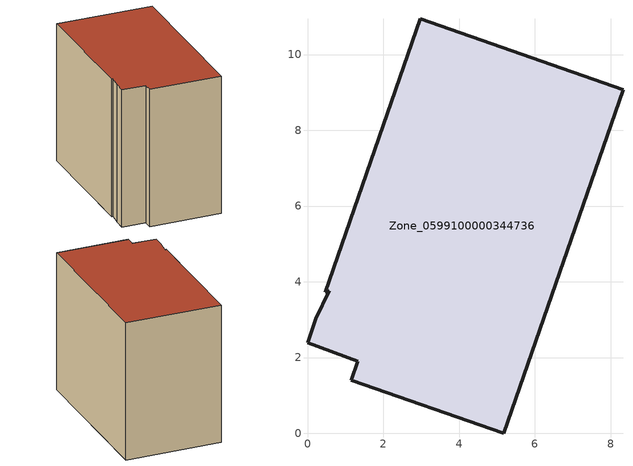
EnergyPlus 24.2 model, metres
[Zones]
Zone_0599100000344736
 floor ground (C_G): 0,2.38 0.22,3.02 0.58,3.76 0.47,3.73 2.98,10.94 8.33,9.07 5.18,0 1.15,1.4 1.32,1.9 z0
 wall outside (C_F): 8.33,9.07 2.98,10.94 0.47,3.73 0.58,3.76 0.22,3.02 0,2.38 1.32,1.9 1.15,1.4 5.18,0 8.33,9.07 z0:8.32
 roof outside (C_R): 0.22,3.02 0,2.38 1.32,1.9 1.15,1.4 5.18,0 8.33,9.07 2.98,10.94 0.47,3.73 0.58,3.76 z8.32
[BUILDING]
Pand.0599100000344736: North Axis=0; Terrain=City; Loads Convergence Tolerance Value=0.04; Temperature Convergence Tolerance Value=0.4; Solar Distribution=FullExterior; Maximum Number of Warmup Days=25; Minimum Number of Warmup Days=1
[Site:Location]
Rotterdam.The.Hague.AP_ZH_NLD Design_Conditions: Latitude=51.96; Longitude=4.45; Time Zone=1; Elevation=-4.5
[SITE:GROUNDTEMPERATURE:BUILDINGSURFACE]
18, 18, 18, 18, 18, 18, 18, 18, 18, 18, 18, 18
[MATERIAL] Thermal Absorptance=0.9; Solar Absorptance=0.7; Visible Absorptance=0.7
Name | Roughness | Thickness | Conductivity | Density | Specific Heat
G.TC.1992-2005 | MediumSmooth | 0.15 | 0.06 | 540 | 1210
F.TC.1992-2005 | Rough | 0.3 | 0.12 | 1920 | 840
R.TC.1992-2005 | MediumRough | 0.2 | 0.08 | 1500 | 1000
[CONSTRUCTION]
C_G: G.TC.1992-2005
C_F: F.TC.1992-2005
C_R: R.TC.1992-2005
[ZONE]
Zone_0599100000344736: Type=1; Multiplier=1; Ceiling Height=Autocalculate; Volume=Autocalculate; Floor Area=autocalculate; Part of Total Floor Area=Yes
[ZONEINFILTRATION:DESIGNFLOWRATE]
Infil_Zone_0599100000344736: Zone or ZoneList or Space or SpaceList=Zone_0599100000344736; Schedule=AlwaysOn; Design Flow Rate Calculation Method=Flow/Area; Flow Rate per Floor Area=0.0015; Constant Term Coefficient=1; Temperature Term Coefficient=0; Velocity Term Coefficient=0; Velocity Squared Term Coefficient=0
[HVACTEMPLATE:ZONE:IDEALLOADSAIRSYSTEM]
Zone_0599100000344736: Maximum Heating Supply Air Temperature=50; Minimum Cooling Supply Air Temperature=13; Maximum Heating Supply Air Humidity Ratio=0.0156; Minimum Cooling Supply Air Humidity Ratio=0.0077; Heating Limit=NoLimit; Cooling Limit=NoLimit; Dehumidification Control Type=ConstantSensibleHeatRatio; Cooling Sensible Heat Ratio=0.7; Dehumidification Setpoint=60; Humidification Control Type=None; Humidification Setpoint=30; Outdoor Air Method=None; Outdoor Air Flow Rate per Person=0.00944; Outdoor Air Flow Rate per Zone Floor Area=0; Outdoor Air Flow Rate per Zone=0; Demand Controlled Ventilation Type=None; Outdoor Air Economizer Type=NoEconomizer; Heat Recovery Type=None; Sensible Heat Recovery Effectiveness=0.7; Latent Heat Recovery Effectiveness=0.65
[ZONECONTROL:THERMOSTAT]
ThermostatControl_Zone_0599100000344736: Zone or ZoneList=Zone_0599100000344736; Control Type Schedule=DualSetpointControlType; Control 1=Thermostat_Zone_0599100000344736; Temperature Difference Between Cutout And Setpoint=0
[THERMOSTATSETPOINT:DUALSETPOINT]
Thermostat_Zone_0599100000344736: Heating Setpoint Temperature Schedule=HeatingSetpoint_Zone_0599100000344736; Cooling Setpoint Temperature Schedule=CoolingSetpoint_Zone_0599100000344736
[SCHEDULE:COMPACT]
HeatingSetpoint_Zone_0599100000344736: Through: 12/31, For: AllDays, Until: 24:00, 21
CoolingSetpoint_Zone_0599100000344736: Through: 12/31, For: AllDays, Until: 24:00, 24
DualSetpointControlType: Through: 12/31, For: AllDays, Until: 24:00, 4
AlwaysOn: Through: 12/31, For: AllDays, Until: 24:00, 1
